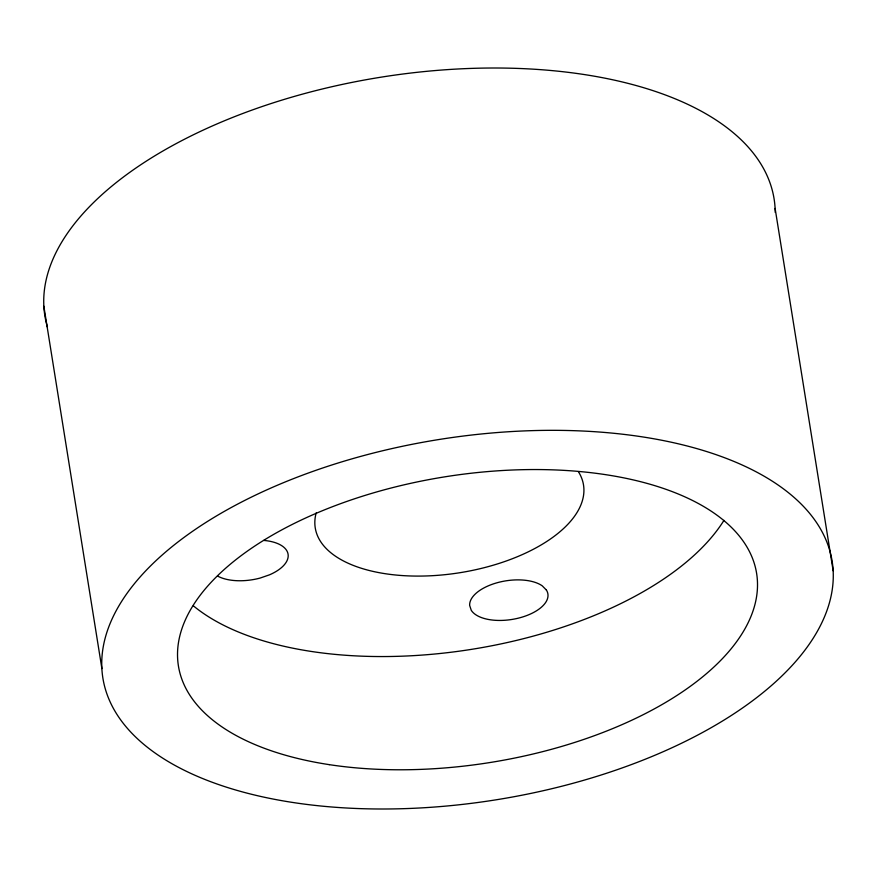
<?xml version="1.0" encoding="UTF-8"?>
<svg xmlns="http://www.w3.org/2000/svg" width="877" height="877" viewBox="0 0 877 877"><rect width="100%" height="100%" fill="white"/><g stroke="black" fill="none" stroke-linecap="round" stroke-linejoin="round"><path stroke-width="1.32" d="M775.115 208.441L833.15 570.763A369.272 182.394 -9.1 0 1 293.126 802.521A369.272 182.394 -9.1 0 1 276.277 485.705A369.272 182.394 -9.1 0 1 833.15 570.763M43.85 306.237L101.885 668.559M47.457 327.143A369.272 182.394 -9.1 0 1 382.482 76.946A369.272 182.394 -9.1 0 1 775.235 212.431M578.371 471.651A135.836 67.101 -9.1 0 1 459.241 572.813A135.836 67.101 -9.1 0 1 316.18 512.902M723.953 520.379A292.775 144.617 -9.1 0 1 472.692 649.166A292.775 144.617 -9.1 0 1 193.313 605.788M263.725 540.418A39.564 19.546 -9.1 0 1 288.062 554.154A39.564 19.546 -9.1 0 1 269.491 574.83L260.151 578.053A39.564 19.546 -9.1 0 1 217.507 576.003M546.393 590.035L542.227 585.825A39.564 19.546 -9.1 0 0 497.676 582.591A39.564 19.546 -9.1 0 0 469.655 605.404L471.256 610.293A39.564 19.546 -9.1 0 0 519.973 617.737A39.564 19.546 -9.1 0 0 546.393 590.035M329.248 764.645A292.775 144.617 -9.1 0 0 757.41 580.892A292.775 144.617 -9.1 0 0 315.895 513.451A292.775 144.617 -9.1 0 0 329.248 764.645"/></g></svg>
